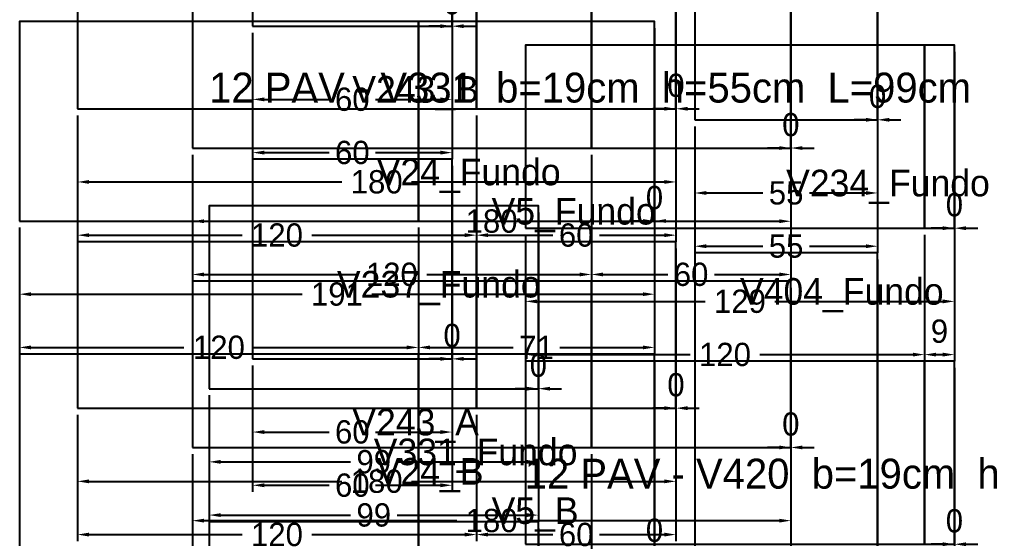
# Model space of a CAD drawing. Header units: metres. Extents: x 946 to 6411, y 1397 to 3666.
# Drawn here: x 4514.6 to 4806.4, y 2488 to 2644 of the extents above; entities that cross this region are included whole.
import ezdxf

# ---------------------------------------------------------------- set-up
doc = ezdxf.new("R2010")
doc.units = ezdxf.units.M
doc.layers.add('COTA', color=3, linetype='Continuous')
doc.dimstyles.new('COTA_VIG', dxfattribs={"dimtxt": 7, "dimasz": 3.5, "dimexe": 2, "dimexo": 2, "dimgap": 1.5, "dimtad": 1, "dimdec": 1, "dimcen": 2.5, "dimclrd": 3, "dimclre": 3, "dimclrt": 3, "dimazin": 3, "dimtfac": 1, "dimtmove": 0, "dimatfit": 3})

# ---------------------------------------------------------------- blocks, each defined once
blk = doc.blocks.new('_CLOSEDFILLED')
at = {"color": 0, "linetype": 'BYBLOCK'}
blk.add_solid([(-1, 0.164), (0, 0), (-1, -0.164)], dxfattribs=at)
blk = doc.blocks.new('*D74')
at = {"color": 3}
for p, q in [((4566.58, 2513.38), (4566.58, 2491.38)), ((4746.58, 2513.38), (4746.58, 2491.38)), ((4570.08, 2493.38), (4646.08, 2493.38)), ((4667.08, 2493.38), (4743.08, 2493.38))]:
    blk.add_line(p, q, dxfattribs=at)
at = {"layer": 'Defpoints'}
for p in [(4566.58, 2515.38), (4746.58, 2515.38), (4566.58, 2493.38)]:
    blk.add_point(p, dxfattribs=at)
at = {"layer": 'COTA', "color": 3, "xscale": 3.5, "yscale": 3.5, "rotation": 180}
blk.add_blockref('_CLOSEDFILLED', (4566.58, 2493.38), dxfattribs=at)
at = {"layer": 'COTA', "color": 3, "xscale": 3.5, "yscale": 3.5}
blk.add_blockref('_CLOSEDFILLED', (4746.58, 2493.38), dxfattribs=at)
at = {"layer": 'COTA', "color": 3, "insert": (4656.58, 2493.38), "char_height": 7, "attachment_point": 5}
blk.add_mtext('180', dxfattribs=at)
blk = doc.blocks.new('*D75')
at = {"color": 3}
for p, q in [((4566.58, 2513.38), (4566.58, 2475.38)), ((4686.58, 2513.38), (4686.58, 2475.38)), ((4570.08, 2477.38), (4616.08, 2477.38)), ((4637.08, 2477.38), (4683.08, 2477.38))]:
    blk.add_line(p, q, dxfattribs=at)
at = {"layer": 'Defpoints'}
for p in [(4566.58, 2515.38), (4686.58, 2515.38), (4566.58, 2477.38)]:
    blk.add_point(p, dxfattribs=at)
at = {"layer": 'COTA', "color": 3, "xscale": 3.5, "yscale": 3.5, "rotation": 180}
blk.add_blockref('_CLOSEDFILLED', (4566.58, 2477.38), dxfattribs=at)
at = {"layer": 'COTA', "color": 3, "xscale": 3.5, "yscale": 3.5}
blk.add_blockref('_CLOSEDFILLED', (4686.58, 2477.38), dxfattribs=at)
at = {"layer": 'COTA', "color": 3, "insert": (4626.58, 2477.38), "char_height": 7, "attachment_point": 5}
blk.add_mtext('120', dxfattribs=at)
blk = doc.blocks.new('*D76')
at = {"color": 3}
for p, q in [((4686.58, 2513.38), (4686.58, 2475.38)), ((4746.58, 2513.38), (4746.58, 2475.38)), ((4690.08, 2477.38), (4709.58, 2477.38)), ((4723.58, 2477.38), (4743.08, 2477.38))]:
    blk.add_line(p, q, dxfattribs=at)
at = {"layer": 'Defpoints'}
for p in [(4686.58, 2515.38), (4746.58, 2515.38), (4686.58, 2477.38)]:
    blk.add_point(p, dxfattribs=at)
at = {"layer": 'COTA', "color": 3, "xscale": 3.5, "yscale": 3.5, "rotation": 180}
blk.add_blockref('_CLOSEDFILLED', (4686.58, 2477.38), dxfattribs=at)
at = {"layer": 'COTA', "color": 3, "xscale": 3.5, "yscale": 3.5}
blk.add_blockref('_CLOSEDFILLED', (4746.58, 2477.38), dxfattribs=at)
at = {"layer": 'COTA', "color": 3, "insert": (4716.58, 2477.38), "char_height": 7, "attachment_point": 5}
blk.add_mtext('60', dxfattribs=at)
blk = doc.blocks.new('*D78')
at = {"color": 3}
for p, q in [((4566.58, 2603.38), (4566.58, 2581.38)), ((4746.58, 2603.38), (4746.58, 2581.38)), ((4570.08, 2583.38), (4646.08, 2583.38)), ((4667.08, 2583.38), (4743.08, 2583.38))]:
    blk.add_line(p, q, dxfattribs=at)
at = {"layer": 'Defpoints'}
for p in [(4566.58, 2605.38), (4746.58, 2605.38), (4566.58, 2583.38)]:
    blk.add_point(p, dxfattribs=at)
at = {"layer": 'COTA', "color": 3, "xscale": 3.5, "yscale": 3.5, "rotation": 180}
blk.add_blockref('_CLOSEDFILLED', (4566.58, 2583.38), dxfattribs=at)
at = {"layer": 'COTA', "color": 3, "xscale": 3.5, "yscale": 3.5}
blk.add_blockref('_CLOSEDFILLED', (4746.58, 2583.38), dxfattribs=at)
at = {"layer": 'COTA', "color": 3, "insert": (4656.58, 2583.38), "char_height": 7, "attachment_point": 5}
blk.add_mtext('180', dxfattribs=at)
blk = doc.blocks.new('*D79')
at = {"color": 3}
for p, q in [((4566.58, 2603.38), (4566.58, 2565.38)), ((4686.58, 2603.38), (4686.58, 2565.38)), ((4570.08, 2567.38), (4616.08, 2567.38)), ((4637.08, 2567.38), (4683.08, 2567.38))]:
    blk.add_line(p, q, dxfattribs=at)
at = {"layer": 'Defpoints'}
for p in [(4566.58, 2605.38), (4686.58, 2605.38), (4566.58, 2567.38)]:
    blk.add_point(p, dxfattribs=at)
at = {"layer": 'COTA', "color": 3, "xscale": 3.5, "yscale": 3.5, "rotation": 180}
blk.add_blockref('_CLOSEDFILLED', (4566.58, 2567.38), dxfattribs=at)
at = {"layer": 'COTA', "color": 3, "xscale": 3.5, "yscale": 3.5}
blk.add_blockref('_CLOSEDFILLED', (4686.58, 2567.38), dxfattribs=at)
at = {"layer": 'COTA', "color": 3, "insert": (4626.58, 2567.38), "char_height": 7, "attachment_point": 5}
blk.add_mtext('120', dxfattribs=at)
blk = doc.blocks.new('*D80')
at = {"color": 3}
for p, q in [((4686.58, 2603.38), (4686.58, 2565.38)), ((4746.58, 2603.38), (4746.58, 2565.38)), ((4690.08, 2567.38), (4709.58, 2567.38)), ((4723.58, 2567.38), (4743.08, 2567.38))]:
    blk.add_line(p, q, dxfattribs=at)
at = {"layer": 'Defpoints'}
for p in [(4686.58, 2605.38), (4746.58, 2605.38), (4686.58, 2567.38)]:
    blk.add_point(p, dxfattribs=at)
at = {"layer": 'COTA', "color": 3, "xscale": 3.5, "yscale": 3.5, "rotation": 180}
blk.add_blockref('_CLOSEDFILLED', (4686.58, 2567.38), dxfattribs=at)
at = {"layer": 'COTA', "color": 3, "xscale": 3.5, "yscale": 3.5}
blk.add_blockref('_CLOSEDFILLED', (4746.58, 2567.38), dxfattribs=at)
at = {"layer": 'COTA', "color": 3, "insert": (4716.58, 2567.38), "char_height": 7, "attachment_point": 5}
blk.add_mtext('60', dxfattribs=at)
blk = doc.blocks.new('*D263')
at = {"color": 3}
for p, q in [((4532.03, 2525.19), (4532.03, 2503.19)), ((4712.03, 2525.19), (4712.03, 2503.19)), ((4535.53, 2505.19), (4611.53, 2505.19)), ((4632.53, 2505.19), (4708.53, 2505.19))]:
    blk.add_line(p, q, dxfattribs=at)
at = {"layer": 'Defpoints'}
for p in [(4532.03, 2527.19), (4712.03, 2527.19), (4532.03, 2505.19)]:
    blk.add_point(p, dxfattribs=at)
at = {"layer": 'COTA', "color": 3, "xscale": 3.5, "yscale": 3.5, "rotation": 180}
blk.add_blockref('_CLOSEDFILLED', (4532.03, 2505.19), dxfattribs=at)
at = {"layer": 'COTA', "color": 3, "xscale": 3.5, "yscale": 3.5}
blk.add_blockref('_CLOSEDFILLED', (4712.03, 2505.19), dxfattribs=at)
at = {"layer": 'COTA', "color": 3, "insert": (4622.03, 2505.19), "char_height": 7, "attachment_point": 5}
blk.add_mtext('180', dxfattribs=at)
blk = doc.blocks.new('*D264')
at = {"color": 3}
for p, q in [((4532.03, 2525.19), (4532.03, 2487.19)), ((4652.03, 2525.19), (4652.03, 2487.19)), ((4535.53, 2489.19), (4581.53, 2489.19)), ((4602.53, 2489.19), (4648.53, 2489.19))]:
    blk.add_line(p, q, dxfattribs=at)
at = {"layer": 'Defpoints'}
for p in [(4532.03, 2527.19), (4652.03, 2527.19), (4532.03, 2489.19)]:
    blk.add_point(p, dxfattribs=at)
at = {"layer": 'COTA', "color": 3, "xscale": 3.5, "yscale": 3.5, "rotation": 180}
blk.add_blockref('_CLOSEDFILLED', (4532.03, 2489.19), dxfattribs=at)
at = {"layer": 'COTA', "color": 3, "xscale": 3.5, "yscale": 3.5}
blk.add_blockref('_CLOSEDFILLED', (4652.03, 2489.19), dxfattribs=at)
at = {"layer": 'COTA', "color": 3, "insert": (4592.03, 2489.19), "char_height": 7, "attachment_point": 5}
blk.add_mtext('120', dxfattribs=at)
blk = doc.blocks.new('*D265')
at = {"color": 3}
for p, q in [((4652.03, 2525.19), (4652.03, 2487.19)), ((4712.03, 2525.19), (4712.03, 2487.19)), ((4655.53, 2489.19), (4675.03, 2489.19)), ((4689.03, 2489.19), (4708.53, 2489.19))]:
    blk.add_line(p, q, dxfattribs=at)
at = {"layer": 'Defpoints'}
for p in [(4652.03, 2527.19), (4712.03, 2527.19), (4652.03, 2489.19)]:
    blk.add_point(p, dxfattribs=at)
at = {"layer": 'COTA', "color": 3, "xscale": 3.5, "yscale": 3.5, "rotation": 180}
blk.add_blockref('_CLOSEDFILLED', (4652.03, 2489.19), dxfattribs=at)
at = {"layer": 'COTA', "color": 3, "xscale": 3.5, "yscale": 3.5}
blk.add_blockref('_CLOSEDFILLED', (4712.03, 2489.19), dxfattribs=at)
at = {"layer": 'COTA', "color": 3, "insert": (4682.03, 2489.19), "char_height": 7, "attachment_point": 5}
blk.add_mtext('60', dxfattribs=at)
blk = doc.blocks.new('*D267')
at = {"color": 3}
for p, q in [((4532.03, 2615.19), (4532.03, 2593.19)), ((4712.03, 2615.19), (4712.03, 2593.19)), ((4535.53, 2595.19), (4611.53, 2595.19)), ((4632.53, 2595.19), (4708.53, 2595.19))]:
    blk.add_line(p, q, dxfattribs=at)
at = {"layer": 'Defpoints'}
for p in [(4532.03, 2617.19), (4712.03, 2617.19), (4532.03, 2595.19)]:
    blk.add_point(p, dxfattribs=at)
at = {"layer": 'COTA', "color": 3, "xscale": 3.5, "yscale": 3.5, "rotation": 180}
blk.add_blockref('_CLOSEDFILLED', (4532.03, 2595.19), dxfattribs=at)
at = {"layer": 'COTA', "color": 3, "xscale": 3.5, "yscale": 3.5}
blk.add_blockref('_CLOSEDFILLED', (4712.03, 2595.19), dxfattribs=at)
at = {"layer": 'COTA', "color": 3, "insert": (4622.03, 2595.19), "char_height": 7, "attachment_point": 5}
blk.add_mtext('180', dxfattribs=at)
blk = doc.blocks.new('*D268')
at = {"color": 3}
for p, q in [((4532.03, 2615.19), (4532.03, 2577.19)), ((4652.03, 2615.19), (4652.03, 2577.19)), ((4535.53, 2579.19), (4581.53, 2579.19)), ((4602.53, 2579.19), (4648.53, 2579.19))]:
    blk.add_line(p, q, dxfattribs=at)
at = {"layer": 'Defpoints'}
for p in [(4532.03, 2617.19), (4652.03, 2617.19), (4532.03, 2579.19)]:
    blk.add_point(p, dxfattribs=at)
at = {"layer": 'COTA', "color": 3, "xscale": 3.5, "yscale": 3.5, "rotation": 180}
blk.add_blockref('_CLOSEDFILLED', (4532.03, 2579.19), dxfattribs=at)
at = {"layer": 'COTA', "color": 3, "xscale": 3.5, "yscale": 3.5}
blk.add_blockref('_CLOSEDFILLED', (4652.03, 2579.19), dxfattribs=at)
at = {"layer": 'COTA', "color": 3, "insert": (4592.03, 2579.19), "char_height": 7, "attachment_point": 5}
blk.add_mtext('120', dxfattribs=at)
blk = doc.blocks.new('*D269')
at = {"color": 3}
for p, q in [((4652.03, 2615.19), (4652.03, 2577.19)), ((4712.03, 2615.19), (4712.03, 2577.19)), ((4655.53, 2579.19), (4675.03, 2579.19)), ((4689.03, 2579.19), (4708.53, 2579.19))]:
    blk.add_line(p, q, dxfattribs=at)
at = {"layer": 'Defpoints'}
for p in [(4652.03, 2617.19), (4712.03, 2617.19), (4652.03, 2579.19)]:
    blk.add_point(p, dxfattribs=at)
at = {"layer": 'COTA', "color": 3, "xscale": 3.5, "yscale": 3.5, "rotation": 180}
blk.add_blockref('_CLOSEDFILLED', (4652.03, 2579.19), dxfattribs=at)
at = {"layer": 'COTA', "color": 3, "xscale": 3.5, "yscale": 3.5}
blk.add_blockref('_CLOSEDFILLED', (4712.03, 2579.19), dxfattribs=at)
at = {"layer": 'COTA', "color": 3, "insert": (4682.03, 2579.19), "char_height": 7, "attachment_point": 5}
blk.add_mtext('60', dxfattribs=at)
blk = doc.blocks.new('*D1135')
at = {"color": 3}
for p, q in [((4717.66, 2611.87), (4717.66, 2589.87)), ((4772.66, 2611.87), (4772.66, 2589.87)), ((4721.16, 2591.87), (4738.16, 2591.87)), ((4752.16, 2591.87), (4769.16, 2591.87))]:
    blk.add_line(p, q, dxfattribs=at)
at = {"layer": 'Defpoints'}
for p in [(4717.66, 2613.87), (4772.66, 2613.87), (4717.66, 2591.87)]:
    blk.add_point(p, dxfattribs=at)
at = {"layer": 'COTA', "color": 3, "xscale": 3.5, "yscale": 3.5, "rotation": 180}
blk.add_blockref('_CLOSEDFILLED', (4717.66, 2591.87), dxfattribs=at)
at = {"layer": 'COTA', "color": 3, "xscale": 3.5, "yscale": 3.5}
blk.add_blockref('_CLOSEDFILLED', (4772.66, 2591.87), dxfattribs=at)
at = {"layer": 'COTA', "color": 3, "insert": (4745.16, 2591.87), "char_height": 7, "attachment_point": 5}
blk.add_mtext('55', dxfattribs=at)
blk = doc.blocks.new('*D1136')
at = {"color": 3}
for p, q in [((4717.66, 2611.87), (4717.66, 2573.87)), ((4772.66, 2611.87), (4772.66, 2573.87)), ((4721.16, 2575.87), (4738.16, 2575.87)), ((4752.16, 2575.87), (4769.16, 2575.87))]:
    blk.add_line(p, q, dxfattribs=at)
at = {"layer": 'Defpoints'}
for p in [(4717.66, 2613.87), (4772.66, 2613.87), (4717.66, 2575.87)]:
    blk.add_point(p, dxfattribs=at)
at = {"layer": 'COTA', "color": 3, "xscale": 3.5, "yscale": 3.5, "rotation": 180}
blk.add_blockref('_CLOSEDFILLED', (4717.66, 2575.87), dxfattribs=at)
at = {"layer": 'COTA', "color": 3, "xscale": 3.5, "yscale": 3.5}
blk.add_blockref('_CLOSEDFILLED', (4772.66, 2575.87), dxfattribs=at)
at = {"layer": 'COTA', "color": 3, "insert": (4745.16, 2575.87), "char_height": 7, "attachment_point": 5}
blk.add_mtext('55', dxfattribs=at)
blk = doc.blocks.new('*D1167')
at = {"color": 3}
for p, q in [((4514.57, 2581.45), (4514.57, 2559.45)), ((4705.57, 2581.45), (4705.57, 2559.45)), ((4518.07, 2561.45), (4599.57, 2561.45)), ((4620.57, 2561.45), (4702.07, 2561.45))]:
    blk.add_line(p, q, dxfattribs=at)
at = {"layer": 'Defpoints'}
for p in [(4514.57, 2583.45), (4705.57, 2583.45), (4514.57, 2561.45)]:
    blk.add_point(p, dxfattribs=at)
at = {"layer": 'COTA', "color": 3, "xscale": 3.5, "yscale": 3.5, "rotation": 180}
blk.add_blockref('_CLOSEDFILLED', (4514.57, 2561.45), dxfattribs=at)
at = {"layer": 'COTA', "color": 3, "xscale": 3.5, "yscale": 3.5}
blk.add_blockref('_CLOSEDFILLED', (4705.57, 2561.45), dxfattribs=at)
at = {"layer": 'COTA', "color": 3, "insert": (4610.07, 2561.45), "char_height": 7, "attachment_point": 5}
blk.add_mtext('191', dxfattribs=at)
blk = doc.blocks.new('*D1168')
at = {"color": 3}
for p, q in [((4514.57, 2581.45), (4514.57, 2543.45)), ((4634.57, 2581.45), (4634.57, 2543.45)), ((4518.07, 2545.45), (4564.07, 2545.45)), ((4585.07, 2545.45), (4631.07, 2545.45))]:
    blk.add_line(p, q, dxfattribs=at)
at = {"layer": 'Defpoints'}
for p in [(4514.57, 2583.45), (4634.57, 2583.45), (4514.57, 2545.45)]:
    blk.add_point(p, dxfattribs=at)
at = {"layer": 'COTA', "color": 3, "xscale": 3.5, "yscale": 3.5, "rotation": 180}
blk.add_blockref('_CLOSEDFILLED', (4514.57, 2545.45), dxfattribs=at)
at = {"layer": 'COTA', "color": 3, "xscale": 3.5, "yscale": 3.5}
blk.add_blockref('_CLOSEDFILLED', (4634.57, 2545.45), dxfattribs=at)
at = {"layer": 'COTA', "color": 3, "insert": (4574.57, 2545.45), "char_height": 7, "attachment_point": 5}
blk.add_mtext('120', dxfattribs=at)
blk = doc.blocks.new('*D1169')
at = {"color": 3}
for p, q in [((4634.57, 2581.45), (4634.57, 2543.45)), ((4705.57, 2581.45), (4705.57, 2543.45)), ((4638.07, 2545.45), (4663.07, 2545.45)), ((4677.07, 2545.45), (4702.07, 2545.45))]:
    blk.add_line(p, q, dxfattribs=at)
at = {"layer": 'Defpoints'}
for p in [(4634.57, 2583.45), (4705.57, 2583.45), (4634.57, 2545.45)]:
    blk.add_point(p, dxfattribs=at)
at = {"layer": 'COTA', "color": 3, "xscale": 3.5, "yscale": 3.5, "rotation": 180}
blk.add_blockref('_CLOSEDFILLED', (4634.57, 2545.45), dxfattribs=at)
at = {"layer": 'COTA', "color": 3, "xscale": 3.5, "yscale": 3.5}
blk.add_blockref('_CLOSEDFILLED', (4705.57, 2545.45), dxfattribs=at)
at = {"layer": 'COTA', "color": 3, "insert": (4670.07, 2545.45), "char_height": 7, "attachment_point": 5}
blk.add_mtext('71', dxfattribs=at)
blk = doc.blocks.new('*D1222')
at = {"color": 3}
for p, q in [((4584.69, 2540.01), (4584.69, 2518.01)), ((4644.69, 2540.01), (4644.69, 2518.01)), ((4588.19, 2520.01), (4607.69, 2520.01)), ((4621.69, 2520.01), (4641.19, 2520.01))]:
    blk.add_line(p, q, dxfattribs=at)
at = {"layer": 'Defpoints'}
for p in [(4584.69, 2542.01), (4644.69, 2542.01), (4584.69, 2520.01)]:
    blk.add_point(p, dxfattribs=at)
at = {"layer": 'COTA', "color": 3, "xscale": 3.5, "yscale": 3.5, "rotation": 180}
blk.add_blockref('_CLOSEDFILLED', (4584.69, 2520.01), dxfattribs=at)
at = {"layer": 'COTA', "color": 3, "xscale": 3.5, "yscale": 3.5}
blk.add_blockref('_CLOSEDFILLED', (4644.69, 2520.01), dxfattribs=at)
at = {"layer": 'COTA', "color": 3, "insert": (4614.69, 2520.01), "char_height": 7, "attachment_point": 5}
blk.add_mtext('60', dxfattribs=at)
blk = doc.blocks.new('*D1223')
at = {"color": 3}
for p, q in [((4584.69, 2540.01), (4584.69, 2502.01)), ((4644.69, 2540.01), (4644.69, 2502.01)), ((4588.19, 2504.01), (4607.69, 2504.01)), ((4621.69, 2504.01), (4641.19, 2504.01))]:
    blk.add_line(p, q, dxfattribs=at)
at = {"layer": 'Defpoints'}
for p in [(4584.69, 2542.01), (4644.69, 2542.01), (4584.69, 2504.01)]:
    blk.add_point(p, dxfattribs=at)
at = {"layer": 'COTA', "color": 3, "xscale": 3.5, "yscale": 3.5, "rotation": 180}
blk.add_blockref('_CLOSEDFILLED', (4584.69, 2504.01), dxfattribs=at)
at = {"layer": 'COTA', "color": 3, "xscale": 3.5, "yscale": 3.5}
blk.add_blockref('_CLOSEDFILLED', (4644.69, 2504.01), dxfattribs=at)
at = {"layer": 'COTA', "color": 3, "insert": (4614.69, 2504.01), "char_height": 7, "attachment_point": 5}
blk.add_mtext('60', dxfattribs=at)
blk = doc.blocks.new('*D1225')
at = {"color": 3}
for p, q in [((4584.69, 2640.01), (4584.69, 2618.01)), ((4644.69, 2640.01), (4644.69, 2618.01)), ((4588.19, 2620.01), (4607.69, 2620.01)), ((4621.69, 2620.01), (4641.19, 2620.01))]:
    blk.add_line(p, q, dxfattribs=at)
at = {"layer": 'Defpoints'}
for p in [(4584.69, 2642.01), (4644.69, 2642.01), (4584.69, 2620.01)]:
    blk.add_point(p, dxfattribs=at)
at = {"layer": 'COTA', "color": 3, "xscale": 3.5, "yscale": 3.5, "rotation": 180}
blk.add_blockref('_CLOSEDFILLED', (4584.69, 2620.01), dxfattribs=at)
at = {"layer": 'COTA', "color": 3, "xscale": 3.5, "yscale": 3.5}
blk.add_blockref('_CLOSEDFILLED', (4644.69, 2620.01), dxfattribs=at)
at = {"layer": 'COTA', "color": 3, "insert": (4614.69, 2620.01), "char_height": 7, "attachment_point": 5}
blk.add_mtext('60', dxfattribs=at)
blk = doc.blocks.new('*D1226')
at = {"color": 3}
for p, q in [((4584.69, 2640.01), (4584.69, 2602.01)), ((4644.69, 2640.01), (4644.69, 2602.01)), ((4588.19, 2604.01), (4607.69, 2604.01)), ((4621.69, 2604.01), (4641.19, 2604.01))]:
    blk.add_line(p, q, dxfattribs=at)
at = {"layer": 'Defpoints'}
for p in [(4584.69, 2642.01), (4644.69, 2642.01), (4584.69, 2604.01)]:
    blk.add_point(p, dxfattribs=at)
at = {"layer": 'COTA', "color": 3, "xscale": 3.5, "yscale": 3.5, "rotation": 180}
blk.add_blockref('_CLOSEDFILLED', (4584.69, 2604.01), dxfattribs=at)
at = {"layer": 'COTA', "color": 3, "xscale": 3.5, "yscale": 3.5}
blk.add_blockref('_CLOSEDFILLED', (4644.69, 2604.01), dxfattribs=at)
at = {"layer": 'COTA', "color": 3, "insert": (4614.69, 2604.01), "char_height": 7, "attachment_point": 5}
blk.add_mtext('60', dxfattribs=at)
blk = doc.blocks.new('*D1666')
at = {"color": 3}
for p, q in [((4571.64, 2531.05), (4571.64, 2509.05)), ((4670.64, 2531.05), (4670.64, 2509.05)), ((4575.14, 2511.05), (4614.14, 2511.05)), ((4628.14, 2511.05), (4667.14, 2511.05))]:
    blk.add_line(p, q, dxfattribs=at)
at = {"layer": 'Defpoints'}
for p in [(4571.64, 2533.05), (4670.64, 2533.05), (4571.64, 2511.05)]:
    blk.add_point(p, dxfattribs=at)
at = {"layer": 'COTA', "color": 3, "xscale": 3.5, "yscale": 3.5, "rotation": 180}
blk.add_blockref('_CLOSEDFILLED', (4571.64, 2511.05), dxfattribs=at)
at = {"layer": 'COTA', "color": 3, "xscale": 3.5, "yscale": 3.5}
blk.add_blockref('_CLOSEDFILLED', (4670.64, 2511.05), dxfattribs=at)
at = {"layer": 'COTA', "color": 3, "insert": (4621.14, 2511.05), "char_height": 7, "attachment_point": 5}
blk.add_mtext('99', dxfattribs=at)
blk = doc.blocks.new('*D1667')
at = {"color": 3}
for p, q in [((4571.64, 2531.05), (4571.64, 2493.05)), ((4670.64, 2531.05), (4670.64, 2493.05)), ((4575.14, 2495.05), (4614.14, 2495.05)), ((4628.14, 2495.05), (4667.14, 2495.05))]:
    blk.add_line(p, q, dxfattribs=at)
at = {"layer": 'Defpoints'}
for p in [(4571.64, 2533.05), (4670.64, 2533.05), (4571.64, 2495.05)]:
    blk.add_point(p, dxfattribs=at)
at = {"layer": 'COTA', "color": 3, "xscale": 3.5, "yscale": 3.5, "rotation": 180}
blk.add_blockref('_CLOSEDFILLED', (4571.64, 2495.05), dxfattribs=at)
at = {"layer": 'COTA', "color": 3, "xscale": 3.5, "yscale": 3.5}
blk.add_blockref('_CLOSEDFILLED', (4670.64, 2495.05), dxfattribs=at)
at = {"layer": 'COTA', "color": 3, "insert": (4621.14, 2495.05), "char_height": 7, "attachment_point": 5}
blk.add_mtext('99', dxfattribs=at)
blk = doc.blocks.new('*D1791')
at = {"color": 3}
for p, q in [((4666.78, 2579.29), (4666.78, 2557.29)), ((4795.78, 2579.29), (4795.78, 2557.29)), ((4670.28, 2559.29), (4720.78, 2559.29)), ((4741.78, 2559.29), (4792.28, 2559.29))]:
    blk.add_line(p, q, dxfattribs=at)
at = {"layer": 'Defpoints'}
for p in [(4666.78, 2581.29), (4795.78, 2581.29), (4666.78, 2559.29)]:
    blk.add_point(p, dxfattribs=at)
at = {"layer": 'COTA', "color": 3, "xscale": 3.5, "yscale": 3.5, "rotation": 180}
blk.add_blockref('_CLOSEDFILLED', (4666.78, 2559.29), dxfattribs=at)
at = {"layer": 'COTA', "color": 3, "xscale": 3.5, "yscale": 3.5}
blk.add_blockref('_CLOSEDFILLED', (4795.78, 2559.29), dxfattribs=at)
at = {"layer": 'COTA', "color": 3, "insert": (4731.28, 2559.29), "char_height": 7, "attachment_point": 5}
blk.add_mtext('129', dxfattribs=at)
blk = doc.blocks.new('*D1792')
at = {"color": 3}
for p, q in [((4666.78, 2579.29), (4666.78, 2541.29)), ((4786.78, 2579.29), (4786.78, 2541.29)), ((4670.28, 2543.29), (4716.28, 2543.29)), ((4737.28, 2543.29), (4783.28, 2543.29))]:
    blk.add_line(p, q, dxfattribs=at)
at = {"layer": 'Defpoints'}
for p in [(4666.78, 2581.29), (4786.78, 2581.29), (4666.78, 2543.29)]:
    blk.add_point(p, dxfattribs=at)
at = {"layer": 'COTA', "color": 3, "xscale": 3.5, "yscale": 3.5, "rotation": 180}
blk.add_blockref('_CLOSEDFILLED', (4666.78, 2543.29), dxfattribs=at)
at = {"layer": 'COTA', "color": 3, "xscale": 3.5, "yscale": 3.5}
blk.add_blockref('_CLOSEDFILLED', (4786.78, 2543.29), dxfattribs=at)
at = {"layer": 'COTA', "color": 3, "insert": (4726.78, 2543.29), "char_height": 7, "attachment_point": 5}
blk.add_mtext('120', dxfattribs=at)
blk = doc.blocks.new('*D1793')
at = {"color": 3}
for p, q in [((4786.78, 2579.29), (4786.78, 2541.29)), ((4795.78, 2579.29), (4795.78, 2541.29)), ((4790.28, 2543.29), (4792.28, 2543.29))]:
    blk.add_line(p, q, dxfattribs=at)
at = {"layer": 'Defpoints'}
for p in [(4786.78, 2581.29), (4795.78, 2581.29), (4786.78, 2543.29)]:
    blk.add_point(p, dxfattribs=at)
at = {"layer": 'COTA', "color": 3, "xscale": 3.5, "yscale": 3.5, "rotation": 180}
blk.add_blockref('_CLOSEDFILLED', (4786.78, 2543.29), dxfattribs=at)
at = {"layer": 'COTA', "color": 3, "xscale": 3.5, "yscale": 3.5}
blk.add_blockref('_CLOSEDFILLED', (4795.78, 2543.29), dxfattribs=at)
at = {"layer": 'COTA', "color": 3, "insert": (4791.28, 2550.29), "char_height": 7, "attachment_point": 5}
blk.add_mtext('9', dxfattribs=at)

msp = doc.modelspace()

# ---------------------------------------------------------------- linework, layer by layer
at = {"layer": 'Paineis'}
for points in [[(4717.66, 2613.87), (4772.66, 2613.87), (4772.66, 2713.87), (4717.66, 2713.87)], [(4584.69, 2642.01), (4644.69, 2642.01), (4644.69, 2702.01), (4584.69, 2702.01)], [(4532.03, 2617.19), (4652.03, 2617.19), (4652.03, 2667.19), (4532.03, 2667.19)], [(4652.03, 2617.19), (4712.03, 2617.19), (4712.03, 2667.19), (4652.03, 2667.19)], [(4566.58, 2605.38), (4686.58, 2605.38), (4686.58, 2655.38), (4566.58, 2655.38)], [(4686.58, 2605.38), (4746.58, 2605.38), (4746.58, 2655.38), (4686.58, 2655.38)], [(4514.57, 2583.45), (4634.57, 2583.45), (4634.57, 2643.45), (4514.57, 2643.45)], [(4634.57, 2583.45), (4705.57, 2583.45), (4705.57, 2643.45), (4634.57, 2643.45)], [(4666.78, 2581.29), (4786.78, 2581.29), (4786.78, 2636.29), (4666.78, 2636.29)], [(4786.78, 2581.29), (4795.78, 2581.29), (4795.78, 2636.29), (4786.78, 2636.29)], [(4584.69, 2542.01), (4644.69, 2542.01), (4644.69, 2602.01), (4584.69, 2602.01)], [(4571.64, 2533.05), (4670.64, 2533.05), (4670.64, 2588.05), (4571.64, 2588.05)], [(4532.03, 2527.19), (4652.03, 2527.19), (4652.03, 2577.19), (4532.03, 2577.19)], [(4652.03, 2527.19), (4712.03, 2527.19), (4712.03, 2577.19), (4652.03, 2577.19)], [(4717.66, 2473.87), (4772.66, 2473.87), (4772.66, 2573.87), (4717.66, 2573.87)], [(4566.58, 2515.38), (4686.58, 2515.38), (4686.58, 2565.38), (4566.58, 2565.38)], [(4686.58, 2515.38), (4746.58, 2515.38), (4746.58, 2565.38), (4686.58, 2565.38)], [(4514.57, 2483.45), (4634.57, 2483.45), (4634.57, 2543.45), (4514.57, 2543.45)], [(4634.57, 2483.45), (4705.57, 2483.45), (4705.57, 2543.45), (4634.57, 2543.45)], [(4666.78, 2486.29), (4786.78, 2486.29), (4786.78, 2541.29), (4666.78, 2541.29)], [(4786.78, 2486.29), (4795.78, 2486.29), (4795.78, 2541.29), (4786.78, 2541.29)], [(4571.64, 2438.05), (4670.64, 2438.05), (4670.64, 2493.05), (4571.64, 2493.05)]]:
    msp.add_lwpolyline(points, close=True, dxfattribs=at)

# ---------------------------------------------------------------- texts
at = {"layer": 'NOMENCLATURA', "char_height": 9, "attachment_point": 1}
for s, insert in [('12 PAV - V331  b=19cm  h=55cm  L=99cm', (4571.64, 2628.05)), ('12 PAV - V420  b=19cm  h=55cm  L=99cm', (4666.55, 2512))]:
    msp.add_mtext(s, dxfattribs=dict(at, insert=insert))
at = {"layer": 'Texto Secao', "char_height": 8, "attachment_point": 1}
for s, insert in [('V243_B', (4614.69, 2627.01)), ('V24_Fundo', (4622.03, 2602.19)), ('V234_Fundo', (4745.16, 2598.87)), ('V5_Fundo', (4656.58, 2590.38)), ('V237_Fundo', (4610.07, 2568.45)), ('V404_Fundo', (4731.28, 2566.29)), ('V243_A', (4614.69, 2527.01)), ('V331_Fundo', (4621.14, 2518.05)), ('V24_B', (4622.03, 2512.19)), ('V5_B', (4656.58, 2500.38))]:
    msp.add_mtext(s, dxfattribs=dict(at, insert=insert))

# ---------------------------------------------------------------- dimensions: what is measured, and where the dimension line sits
at = {"layer": 'COTA'}
for base, p1, p2 in [((4772.66, 2613.87), (4772.66, 2613.87), (4772.66, 2713.87)), ((4644.69, 2642.01), (4644.69, 2642.01), (4644.69, 2702.01)), ((4712.03, 2617.19), (4712.03, 2617.19), (4712.03, 2667.19)), ((4746.58, 2605.38), (4746.58, 2605.38), (4746.58, 2655.38)), ((4705.57, 2583.45), (4705.57, 2583.45), (4705.57, 2643.45)), ((4795.78, 2581.29), (4795.78, 2581.29), (4795.78, 2636.29)), ((4644.69, 2542.01), (4644.69, 2542.01), (4644.69, 2602.01)), ((4670.64, 2533.05), (4670.64, 2533.05), (4670.64, 2588.05)), ((4712.03, 2527.19), (4712.03, 2527.19), (4712.03, 2577.19)), ((4772.66, 2473.87), (4772.66, 2473.87), (4772.66, 2573.87)), ((4746.58, 2515.38), (4746.58, 2515.38), (4746.58, 2565.38)), ((4705.57, 2483.45), (4705.57, 2483.45), (4705.57, 2543.45)), ((4795.78, 2486.29), (4795.78, 2486.29), (4795.78, 2541.29)), ((4670.64, 2438.05), (4670.64, 2438.05), (4670.64, 2493.05))]:
    msp.add_linear_dim(base=base, p1=p1, p2=p2, dimstyle='COTA_VIG', dxfattribs=at).render()
for base, p1, p2, picture, middle in [((4584.69, 2620.01), (4584.69, 2642.01), (4644.69, 2642.01), '*D1225', (4614.69, 2620.01)), ((4584.69, 2604.01), (4584.69, 2642.01), (4644.69, 2642.01), '*D1226', (4614.69, 2604.01)), ((4532.03, 2595.19), (4532.03, 2617.19), (4712.03, 2617.19), '*D267', (4622.03, 2595.19)), ((4532.03, 2579.19), (4532.03, 2617.19), (4652.03, 2617.19), '*D268', (4592.03, 2579.19)), ((4652.03, 2579.19), (4652.03, 2617.19), (4712.03, 2617.19), '*D269', (4682.03, 2579.19)), ((4717.66, 2591.87), (4717.66, 2613.87), (4772.66, 2613.87), '*D1135', (4745.16, 2591.87)), ((4717.66, 2575.87), (4717.66, 2613.87), (4772.66, 2613.87), '*D1136', (4745.16, 2575.87)), ((4566.58, 2583.38), (4566.58, 2605.38), (4746.58, 2605.38), '*D78', (4656.58, 2583.38)), ((4566.58, 2567.38), (4566.58, 2605.38), (4686.58, 2605.38), '*D79', (4626.58, 2567.38)), ((4686.58, 2567.38), (4686.58, 2605.38), (4746.58, 2605.38), '*D80', (4716.58, 2567.38)), ((4514.57, 2561.45), (4514.57, 2583.45), (4705.57, 2583.45), '*D1167', (4610.07, 2561.45)), ((4514.57, 2545.45), (4514.57, 2583.45), (4634.57, 2583.45), '*D1168', (4574.57, 2545.45)), ((4634.57, 2545.45), (4634.57, 2583.45), (4705.57, 2583.45), '*D1169', (4670.07, 2545.45)), ((4666.78, 2559.29), (4666.78, 2581.29), (4795.78, 2581.29), '*D1791', (4731.28, 2559.29)), ((4666.78, 2543.29), (4666.78, 2581.29), (4786.78, 2581.29), '*D1792', (4726.78, 2543.29)), ((4786.78, 2543.29), (4786.78, 2581.29), (4795.78, 2581.29), '*D1793', (4791.28, 2550.29)), ((4584.69, 2520.01), (4584.69, 2542.01), (4644.69, 2542.01), '*D1222', (4614.69, 2520.01)), ((4584.69, 2504.01), (4584.69, 2542.01), (4644.69, 2542.01), '*D1223', (4614.69, 2504.01)), ((4571.64, 2511.05), (4571.64, 2533.05), (4670.64, 2533.05), '*D1666', (4621.14, 2511.05)), ((4571.64, 2495.05), (4571.64, 2533.05), (4670.64, 2533.05), '*D1667', (4621.14, 2495.05)), ((4532.03, 2505.19), (4532.03, 2527.19), (4712.03, 2527.19), '*D263', (4622.03, 2505.19)), ((4532.03, 2489.19), (4532.03, 2527.19), (4652.03, 2527.19), '*D264', (4592.03, 2489.19)), ((4652.03, 2489.19), (4652.03, 2527.19), (4712.03, 2527.19), '*D265', (4682.03, 2489.19)), ((4566.58, 2493.38), (4566.58, 2515.38), (4746.58, 2515.38), '*D74', (4656.58, 2493.38)), ((4566.58, 2477.38), (4566.58, 2515.38), (4686.58, 2515.38), '*D75', (4626.58, 2477.38)), ((4686.58, 2477.38), (4686.58, 2515.38), (4746.58, 2515.38), '*D76', (4716.58, 2477.38))]:
    dim = msp.add_linear_dim(base=base, p1=p1, p2=p2, dimstyle='COTA_VIG', dxfattribs=at)
    dim.commit()
    dim.dimension.update_dxf_attribs({"geometry": picture, "text_midpoint": middle})

doc.saveas('drawing.dxf')
